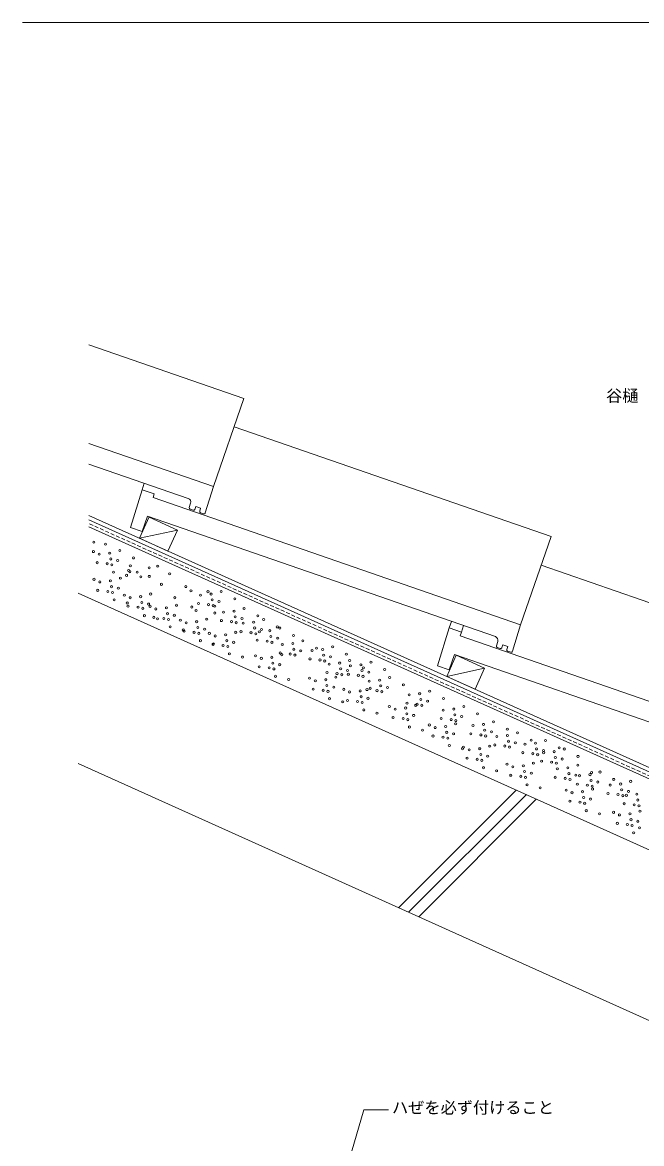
# Model space of a CAD drawing. Units: millimetres, scale not verified. Extents: x -203 to 197, y -138 to 132.
# Drawn here: x -203.2 to -107.6, y -41.4 to 131.6 of the extents above; entities that cross this region are included whole.
import ezdxf
from ezdxf.enums import TextEntityAlignment as Align

# ---------------------------------------------------------------- set-up
doc = ezdxf.new("R2010")
doc.units = ezdxf.units.MM
doc.header["$LTSCALE"] = 0.5
doc.linetypes.add('DASHED1', pattern=[1.8, 1.2, -0.6])
for name, color, linetype, lineweight in [('0-0', 5, 'Continuous', 18), ('1-0', 7, 'Continuous', 18), ('1-1', 7, 'Continuous', 18), ('1-2', 3, 'Continuous', 18)]:
    doc.layers.add(name, color=color, linetype=linetype, lineweight=lineweight)
doc.styles.add('ＭＳ ゴシック', font='')
doc.styles.get('ＭＳ ゴシック').set_extended_font_data('MS Gothic')

msp = doc.modelspace()

# ---------------------------------------------------------------- linework, layer by layer
at = {"layer": '0-0'}
msp.add_line((-203.2432, 131.6351), (196.7568, 131.6351), dxfattribs=at)
at = {"layer": '1-0'}
for p, q in [((-12.1712, -25.8327), (-192.973, 55.5281)), ((-12.4174, -26.3799), (-192.973, 54.8701)), ((-11.7831, -27.7619), (-192.973, 53.7735)), ((-179.3153, 53.2841), (-185.1527, 52.009)), ((-180.7754, 50.0392), (-179.3153, 53.2841)), ((-131.8953, 31.9451), (-136.2554, 33.953)), ((-131.8953, 31.9451), (-137.7328, 30.67)), ((-133.3555, 28.7002), (-131.8953, 31.9451)), ((-133.3555, 28.7002), (-131.8953, 31.9451))]:
    msp.add_line(p, q, dxfattribs=at)
at = {"layer": '1-0', "linetype": 'DASHED1'}
msp.add_line((-11.7831, -27.2631), (-192.973, 54.2723), dxfattribs=at)
at = {"layer": '1-0'}
for points in [[(-183.6753, 55.2919), (-185.1527, 52.009), (-180.7754, 50.0392)], [(-183.6753, 55.2919), (-185.1527, 52.009), (-180.7754, 50.0392)], [(-183.6753, 55.2919), (-185.1527, 52.0089), (-180.7754, 50.0392)], [(-180.7754, 50.0392), (-179.3152, 53.284), (-183.6468, 55.2788)], [(-136.2554, 33.9529), (-137.7328, 30.67), (-133.3555, 28.7002)], [(-136.2554, 33.9529), (-137.7328, 30.67), (-133.3555, 28.7002)]]:
    msp.add_lwpolyline(points, dxfattribs=at)
at = {"layer": '1-1'}
for p, q in [((-11.7831, -38.7277), (-194.6144, 43.5463)), ((-11.7831, -65.0458), (-194.6144, 17.2283)), ((-145.1702, -5.0216), (-127.0199, 13.1288)), ((-143.6097, -5.7238), (-125.4594, 12.4266)), ((-142.0492, -6.4261), (-123.8988, 11.7243)), ((-154.8274, -50.9091), (-150.5412, -36.2136)), ((-150.5412, -36.2136), (-146.6976, -36.2136))]:
    msp.add_line(p, q, dxfattribs=at)
for centre in [(-192.2029, 51.415), (-190.4122, 51.0894), (-188.2145, 50.1127), (-192.2843, 49.9499), (-191.3889, 49.5429), (-189.761, 49.7057), (-189.5982, 48.8104), (-188.5401, 48.5662), (-186.0983, 48.9731), (-191.7145, 48.2406), (-190.168, 48.0778), (-189.4355, 47.915), (-189.1913, 46.7755), (-186.8308, 47.0197), (-186.6681, 46.8569), (-186.5867, 47.7522), (-185.5285, 46.7755), (-183.6627, 47.4407), (-182.3479, 47.7037), (-192.1825, 45.6767), (-191.2872, 45.2697), (-189.6593, 45.4325), (-188.1128, 45.8395), (-187.1564, 46.2871), (-184.9588, 46.043), (-183.6565, 46.1243), (-181.7844, 44.9034), (-180.5071, 46.5204), (-191.6127, 43.9674), (-190.0663, 43.8046), (-189.4965, 44.5372), (-189.3337, 43.6418), (-188.4384, 44.293), (-187.5023, 43.2348), (-183.4326, 43.3976), (-178.009, 44.5481), (-177.2201, 43.8907), (-175.7425, 43.2317), (-174.5904, 43.7592), (-174.1146, 43.3945), (-172.5681, 43.8015), (-189.0895, 42.5023), (-187.0547, 42.0139), (-186.9326, 41.5256), (-186.607, 42.8279), (-184.9791, 42.9907), (-184.8163, 42.0953), (-183.7582, 41.8512), (-183.5344, 41.5052), (-179.7182, 42.8388), (-179.4647, 41.668), (-177.0886, 41.3925), (-176.068, 41.9294), (-174.5215, 41.7666), (-173.9518, 42.4992), (-173.789, 41.6038), (-173.5386, 41.524), (-172.8937, 42.255), (-170.4518, 42.662), (-185.3861, 41.3628), (-184.6536, 41.2), (-184.4094, 40.0605), (-182.9646, 39.796), (-182.639, 41.0983), (-181.0112, 41.2611), (-180.8484, 40.3657), (-179.7903, 40.1215), (-176.4312, 40.8666), (-173.5386, 40.4721), (-172.1924, 40.6021), (-170.5645, 40.7649), (-170.4018, 39.8695), (-169.0181, 41.1718), (-166.9018, 40.0323), (-182.3745, 39.5721), (-181.4181, 39.6332), (-180.6856, 39.4704), (-180.4414, 38.3309), (-178.8542, 39.3686), (-177.9589, 38.9617), (-176.331, 39.1245), (-176.1682, 38.2291), (-175.1101, 37.9849), (-174.7845, 39.5314), (-172.518, 39.2997), (-170.9715, 39.137), (-170.239, 38.9742), (-169.3436, 39.6253), (-169.1683, 38.8928), (-167.5404, 39.0556), (-167.3776, 38.1602), (-166.3195, 37.9161), (-165.9939, 39.4625), (-163.8777, 38.323), (-163.4958, 38.1477), (-178.4065, 37.8425), (-178.2845, 37.6594), (-176.738, 37.4966), (-176.0054, 37.3338), (-175.7612, 36.1943), (-174.3775, 37.3338), (-173.4822, 36.9268), (-171.8543, 37.0896), (-171.6915, 36.1943), (-170.3078, 37.4966), (-169.4939, 37.5905), (-167.9474, 37.4277), (-167.2149, 37.2649), (-166.9957, 36.2757), (-166.6701, 37.578), (-165.0423, 37.7408), (-164.8795, 36.8454), (-163.8213, 36.6012), (-161.3795, 37.0082), (-173.8078, 35.6245), (-173.7264, 35.7059), (-172.2613, 35.4617), (-171.5287, 35.2989), (-170.6334, 35.9501), (-165.4492, 36.1129), (-164.7167, 35.9501), (-163.1201, 35.6057), (-161.4922, 35.7685), (-161.3294, 34.8732), (-160.2713, 34.629), (-159.9457, 36.1755), (-158.5182, 34.6853), (-157.8295, 35.036), (-156.8903, 34.8481), (-155.3438, 35.2551), (-171.2846, 34.1594), (-169.2497, 33.671), (-167.2556, 33.8745), (-166.3602, 33.4676), (-164.7323, 33.6304), (-164.5695, 32.735), (-163.4457, 34.3034), (-163.1858, 34.0373), (-161.8992, 34.1406), (-161.1666, 33.9778), (-158.8438, 33.383), (-157.2973, 33.2202), (-156.7275, 33.9528), (-156.5648, 33.0574), (-155.6694, 33.7086), (-154.2607, 32.7444), (-153.2276, 34.1156), (-152.7142, 33.1514), (-149.4271, 32.8884), (-166.6858, 32.1653), (-165.1393, 32.0025), (-164.4068, 31.8397), (-163.5114, 32.4908), (-156.2141, 31.2793), (-155.8885, 32.5816), (-154.6676, 31.1165), (-154.0979, 31.8491), (-153.0398, 31.6049), (-152.9271, 31.0163), (-152.6015, 32.3186), (-150.9736, 32.4814), (-150.8108, 31.5861), (-150.5979, 32.0119), (-149.7527, 31.3419), (-147.3109, 31.7489), (-164.1626, 30.7002), (-162.1277, 30.2118), (-158.9127, 30.4153), (-158.0173, 30.0083), (-156.3894, 30.1711), (-156.2266, 29.2758), (-154.8429, 30.5781), (-153.9351, 30.9537), (-151.3806, 30.8536), (-150.648, 30.6908), (-149.7089, 29.952), (-148.081, 30.1147), (-146.5345, 30.5217), (-144.4182, 29.3822), (-158.3429, 28.706), (-156.7964, 28.5432), (-156.0639, 28.3804), (-155.1685, 29.0316), (-153.622, 28.6856), (-152.7267, 28.2787), (-151.0988, 28.4415), (-150.936, 27.5461), (-150.0344, 28.6496), (-149.5523, 28.8484), (-148.4879, 28.4869), (-147.9182, 29.2194), (-147.7554, 28.3241), (-146.8601, 28.9752), (-143.5292, 27.8482), (-141.9013, 28.011), (-140.3548, 28.418), (-155.8197, 27.2409), (-153.7848, 26.7525), (-153.0523, 26.9764), (-151.5058, 26.8136), (-150.7732, 26.6508), (-149.8779, 27.3019), (-146.583, 26.0482), (-144.0598, 25.804), (-143.8547, 26.5459), (-142.5133, 26.211), (-142.3083, 26.3831), (-141.7385, 27.1157), (-141.5757, 26.2204), (-140.6804, 26.8715), (-138.2385, 27.2785), (-135.0955, 26.0513), (-150.5291, 25.5113), (-148.4942, 25.0229), (-146.0132, 24.3389), (-145.6877, 25.6412), (-144.4668, 24.1761), (-143.897, 24.9087), (-142.8389, 24.6645), (-138.5954, 24.1792), (-138.2698, 25.4815), (-136.642, 25.6443), (-136.4792, 24.749), (-135.4211, 24.5048), (-132.9792, 24.9118), (-143.7342, 24.0133), (-143.49, 22.8738), (-141.4552, 22.3854), (-140.4127, 23.1915), (-139.5174, 22.7846), (-137.8895, 22.9474), (-137.0489, 24.0164), (-136.343, 23.3543), (-136.3164, 23.8537), (-133.668, 23.1148), (-132.0401, 23.2776), (-131.8773, 22.3823), (-130.4936, 23.6846), (-128.3773, 22.5451), (-139.8429, 21.4823), (-138.2965, 21.3195), (-137.7267, 22.052), (-137.5639, 21.1567), (-136.6686, 21.8078), (-133.9935, 21.8125), (-132.447, 21.6498), (-131.7145, 21.487), (-130.8192, 22.1381), (-129.9864, 21.4056), (-128.3585, 21.5684), (-128.1958, 20.673), (-126.8121, 21.9753), (-124.6958, 20.8358), (-122.4731, 20.792), (-137.3197, 20.0172), (-135.2849, 19.5288), (-135.1565, 19.7636), (-134.2612, 19.3566), (-132.6333, 19.5194), (-131.0868, 19.9264), (-130.312, 20.1033), (-128.7655, 19.9405), (-128.033, 19.7777), (-127.1376, 20.4288), (-125.9731, 18.9199), (-125.6475, 20.2222), (-124.0196, 20.385), (-123.8568, 19.4897), (-122.7987, 19.2455), (-122.7549, 18.9074), (-121.127, 19.0702), (-120.3569, 19.6525), (-119.5805, 19.4771), (-134.5868, 18.0543), (-133.0403, 17.8915), (-132.4705, 18.6241), (-132.3077, 17.7287), (-131.4124, 18.3799), (-124.4266, 18.7571), (-124.3452, 17.2983), (-123.694, 18.5943), (-123.0805, 17.6051), (-121.534, 17.4423), (-120.9642, 18.1748), (-120.8014, 17.2795), (-119.9061, 17.9307), (-117.4643, 18.3376), (-132.0635, 16.5892), (-130.0287, 16.1009), (-128.4149, 17.1355), (-127.8451, 15.4262), (-127.5196, 16.7285), (-125.8917, 16.8913), (-125.7289, 15.996), (-124.6708, 15.7518), (-120.6511, 16.4092), (-119.0233, 16.572), (-118.8605, 15.6767), (-117.8024, 15.4325), (-117.4768, 16.979), (-115.6047, 15.5202), (-115.3605, 15.8395), (-114.0582, 15.9271), (-126.2987, 15.2635), (-125.5661, 15.1007), (-125.3219, 13.9611), (-120.9767, 15.1069), (-119.4302, 14.9441), (-118.6977, 14.7813), (-117.5582, 14.055), (-117.2326, 15.3574), (-116.0117, 13.8923), (-115.4419, 14.6248), (-115.2791, 13.7295), (-114.3838, 14.3806), (-112.4992, 13.911), (-111.942, 14.7876), (-110.8713, 14.0738), (-109.3248, 14.4808), (-123.2871, 13.4728), (-119.2737, 13.1362), (-118.3784, 12.7293), (-116.7505, 12.8921), (-116.5877, 11.9967), (-115.204, 13.299), (-112.8248, 12.6087), (-111.2783, 12.446), (-110.7085, 13.1785), (-110.5458, 12.2832), (-110.001, 12.3332), (-109.6504, 12.9343), (-108.3731, 12.496), (-118.7039, 11.427), (-117.1575, 11.2642), (-116.4249, 11.1014), (-115.5296, 11.7525), (-110.3266, 11.0309), (-108.7801, 10.8682), (-108.2104, 11.6007), (-108.0476, 10.7054), (-116.1807, 9.9619), (-114.1459, 9.4735), (-111.9608, 9.7083), (-111.0654, 9.3013), (-109.4375, 9.4641), (-109.2748, 8.5688), (-107.891, 9.8711), (-111.391, 7.999), (-109.8445, 7.8362), (-109.112, 7.6735), (-108.2166, 8.3246), (-107.9615, 7.3087), (-108.8678, 6.5339)]:
    msp.add_circle(centre, 0.1628, dxfattribs=at)
at = {"layer": '1-2', "color": 7}
for p, q in [((-192.973, 81.8767), (-169.0383, 73.5956)), ((-173.7467, 59.9871), (-169.0383, 73.5956)), ((-170.5623, 69.1908), (-121.6184, 52.2566)), ((-184.7722, 59.5046), (-184.4253, 60.5073)), ((-126.3268, 38.6481), (-121.6184, 52.2566)), ((-123.1424, 47.8518), (-74.1985, 30.9177)), ((-137.3523, 38.1656), (-137.0054, 39.1683)), ((-135.4612, 37.5113), (-135.147, 38.5253))]:
    msp.add_line(p, q, dxfattribs=at)
at = {"layer": '1-2'}
for p, q in [((-192.973, 66.6392), (-173.7467, 59.9871)), ((-177.6425, 58.1605), (-192.973, 63.4647)), ((-186.579, 53.675), (-184.7722, 59.5046)), ((-182.8811, 58.8503), (-184.7722, 59.5046)), ((-182.8811, 58.8503), (-183.0589, 58.2769)), ((-175.0103, 55.9099), (-173.7467, 59.9871)), ((-183.0589, 58.2769), (-126.3268, 38.6481)), ((-177.4726, 56.748), (-177.2656, 57.4159)), ((-183.9474, 55.4098), (-184.7675, 53.0397)), ((-130.2226, 36.8216), (-183.9474, 55.4098)), ((-177.347, 56.4998), (-176.8742, 56.3362)), ((-176.6177, 56.466), (-176.4802, 56.9097)), ((-175.7238, 56.6479), (-176.4802, 56.9097)), ((-175.8652, 56.1918), (-175.7238, 56.6479)), ((-175.2668, 55.7801), (-175.7395, 55.9436)), ((-184.7648, 53.0473), (-186.579, 53.675)), ((-139.1591, 32.336), (-137.3523, 38.1656)), ((-135.4612, 37.5113), (-137.3523, 38.1656)), ((-127.5904, 34.5709), (-126.3268, 38.6481)), ((-135.4612, 37.5113), (-135.639, 36.9379)), ((-135.639, 36.9379), (-78.9069, 17.3092)), ((-130.0526, 35.409), (-129.8457, 36.0769)), ((-129.927, 35.1608), (-129.4543, 34.9972)), ((-129.1978, 35.1271), (-129.0603, 35.5707)), ((-128.3039, 35.309), (-129.0603, 35.5707)), ((-128.4453, 34.8529), (-128.3039, 35.309)), ((-136.5275, 34.0709), (-137.3476, 31.7007)), ((-82.8027, 15.4826), (-136.5275, 34.0709)), ((-127.8468, 34.4411), (-128.3196, 34.6047)), ((-137.3449, 31.7084), (-139.1591, 32.336))]:
    msp.add_line(p, q, dxfattribs=at)
for centre, radius, start, end in [((-177.8387, 57.5935), 0.6, 342.77924, 70.91318), ((-177.2815, 56.6888), 0.2, 162.77675, 250.9082), ((-176.8088, 56.5252), 0.2, 250.9082, 342.77913), ((-175.6741, 56.1326), 0.2, 162.77913, 250.91269), ((-175.2014, 55.9691), 0.2, 250.91156, 342.78015), ((-130.4188, 36.2545), 0.6, 342.77924, 70.91318), ((-129.8616, 35.3498), 0.2, 162.77675, 250.9082), ((-129.3889, 35.1862), 0.2, 250.9082, 342.77913), ((-128.2542, 34.7937), 0.2, 162.77913, 250.91269), ((-127.7814, 34.6301), 0.2, 250.91156, 342.78015)]:
    msp.add_arc(centre, radius, start, end, dxfattribs=at)

# ---------------------------------------------------------------- texts
at = {"layer": '1-1', "style": 'ＭＳ ゴシック'}
for s, p in [('谷樋', (-113.1307, 72.5335)), ('ハぜを必ず付けること', (-146.1784, -37.3375))]:
    msp.add_text(s, height=1.833, dxfattribs=at).set_placement(p, align=Align.BOTTOM_LEFT)

doc.saveas('drawing.dxf')
